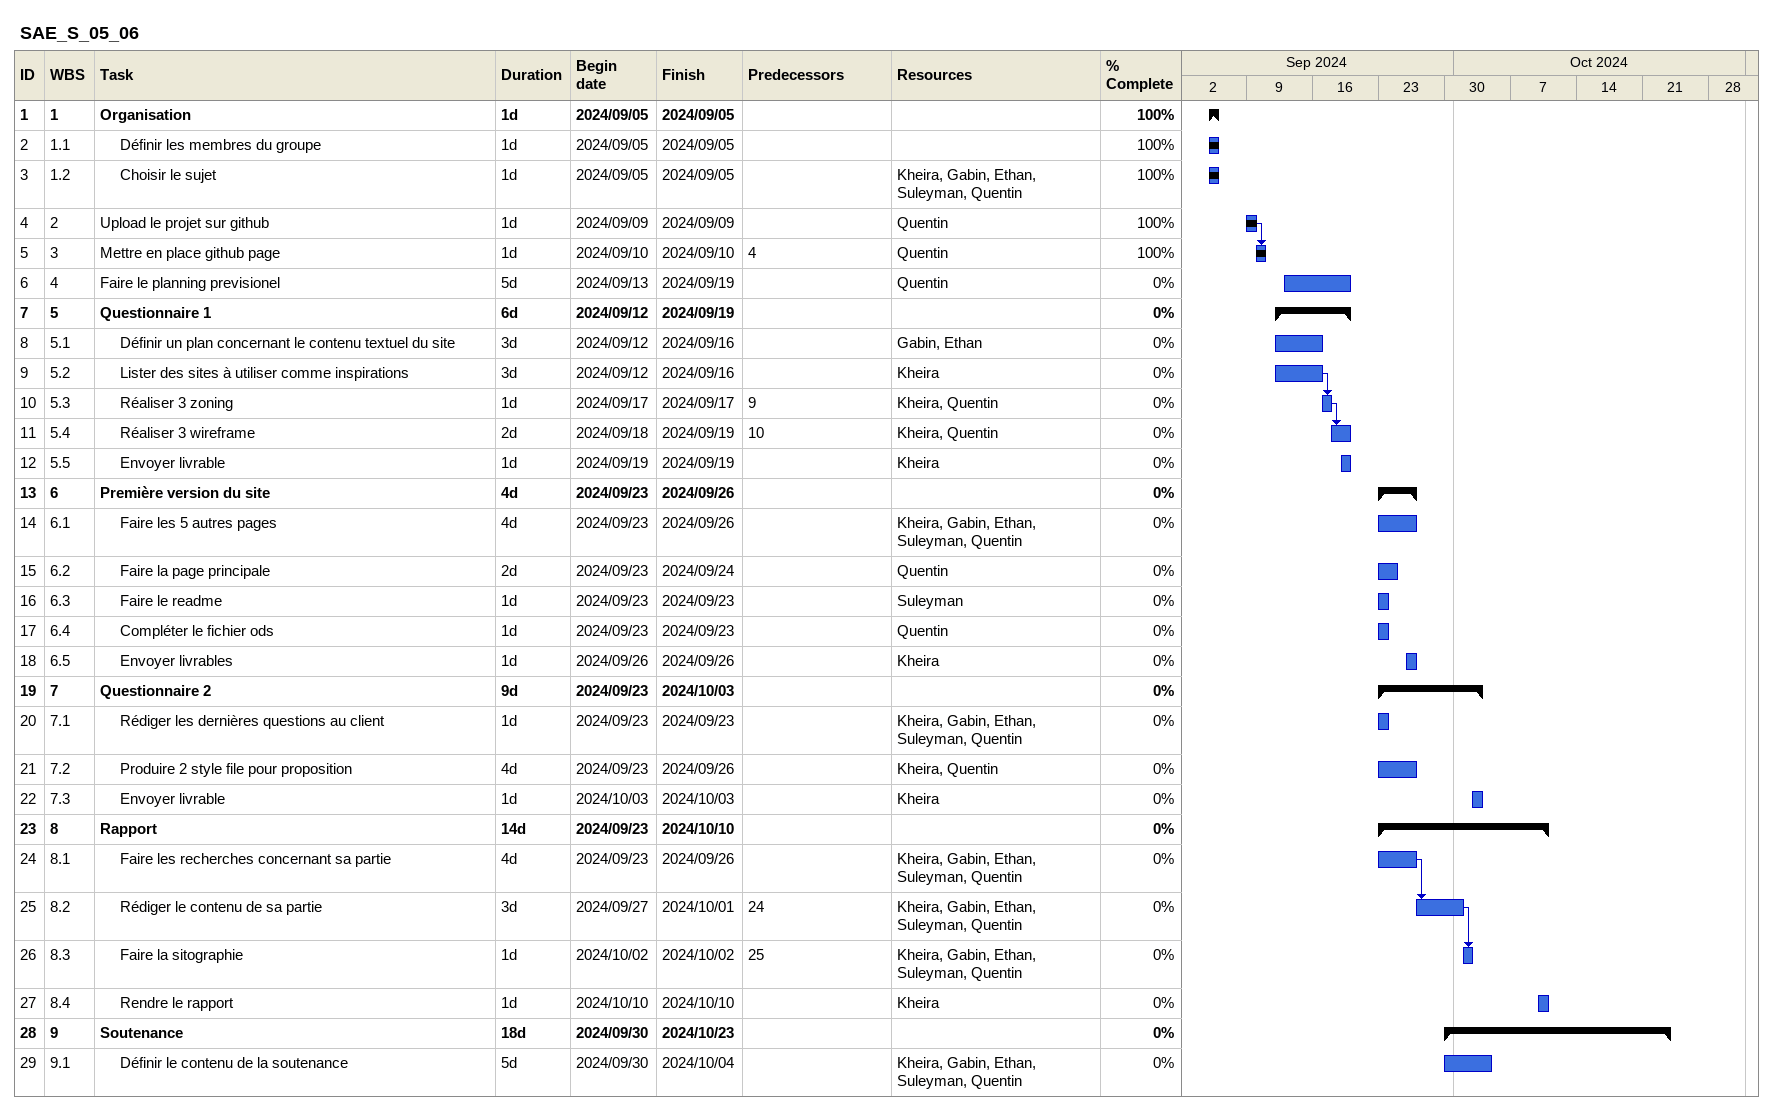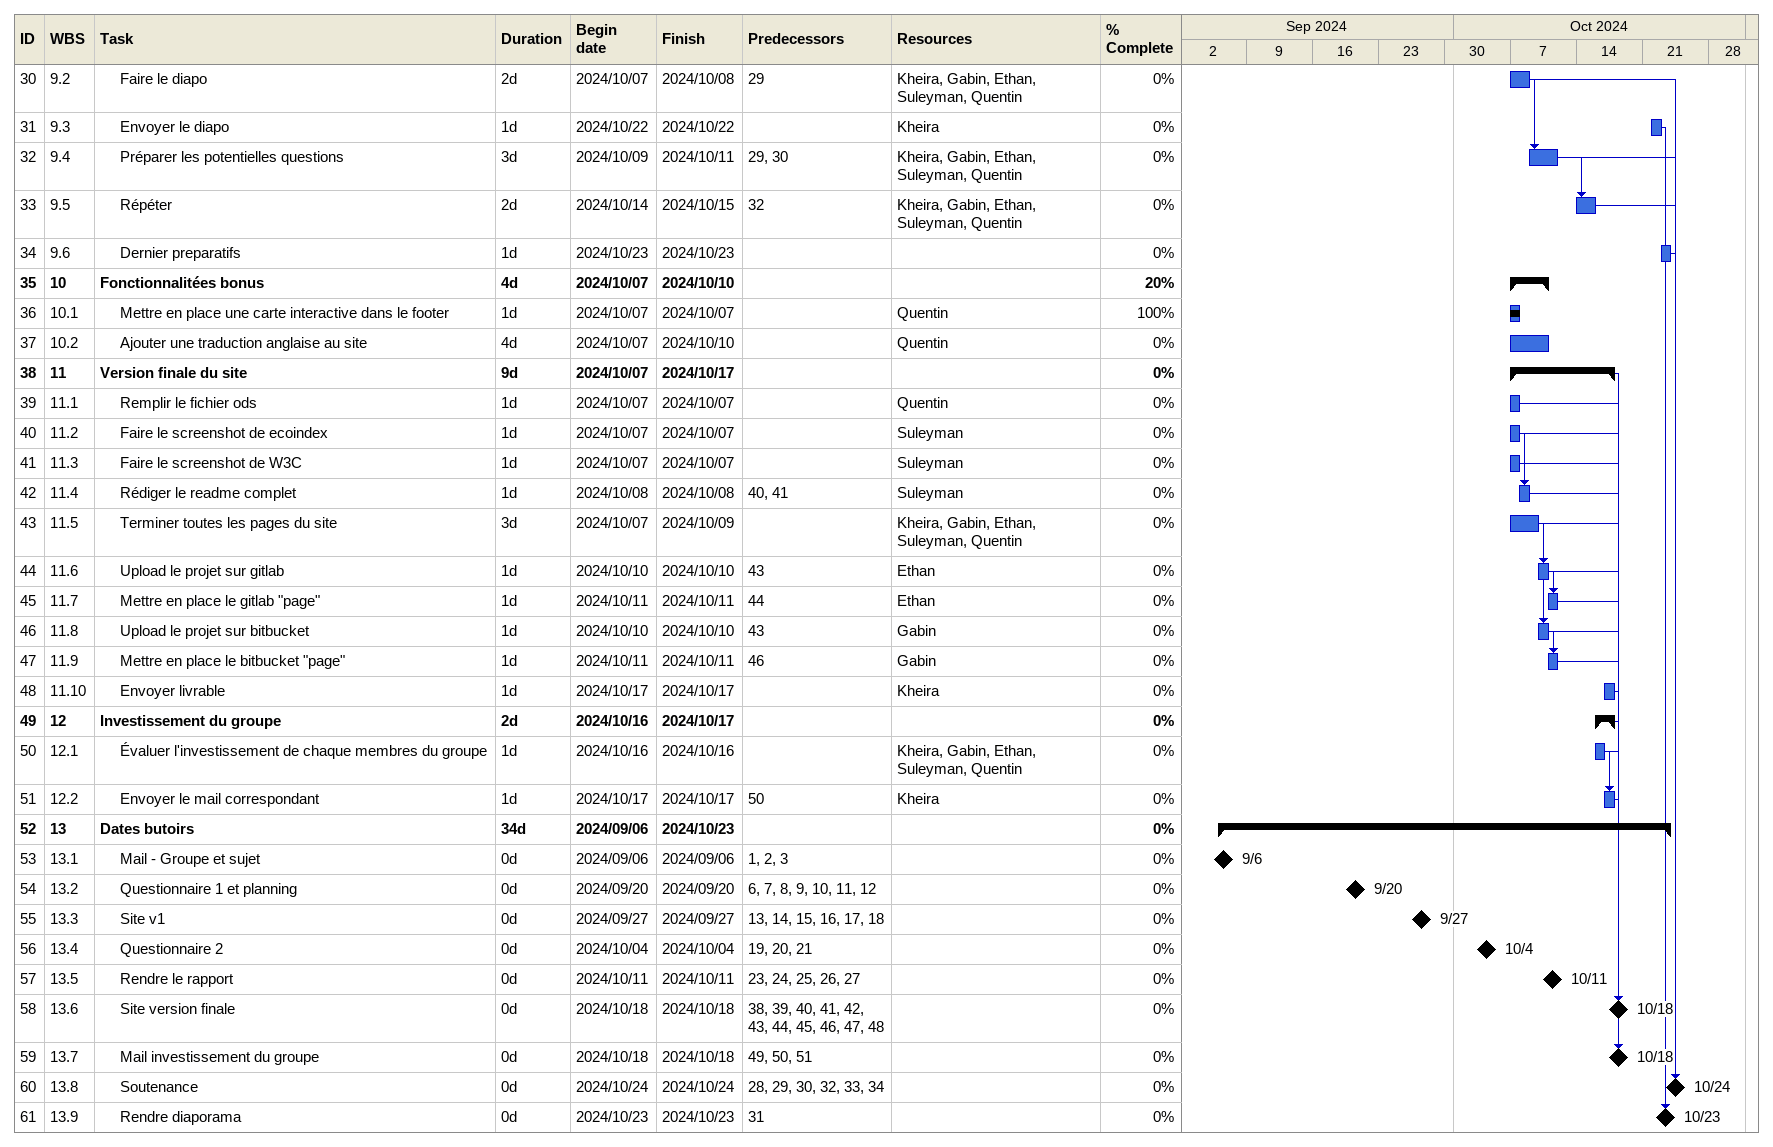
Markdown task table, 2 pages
SAE_S_05_06

| ID | WBS | Task | Duration | Start | Finish | Predecessors | Resources | % complete |
|---|---|---|---|---|---|---|---|---|
| 1 | 1 | **Organisation** | 1d | 2024-09-05 | 2024-09-05 |  |  | 100 |
| 2 | 1.1 | Définir les membres du groupe | 1d | 2024-09-05 | 2024-09-05 |  |  | 100 |
| 3 | 1.2 | Choisir le sujet | 1d | 2024-09-05 | 2024-09-05 |  | Kheira, Gabin, Ethan, Suleyman, Quentin | 100 |
| 4 | 2 | Upload le projet sur github | 1d | 2024-09-09 | 2024-09-09 |  | Quentin | 100 |
| 5 | 3 | Mettre en place github page | 1d | 2024-09-10 | 2024-09-10 | 4 | Quentin | 100 |
| 6 | 4 | Faire le planning previsionel | 5d | 2024-09-13 | 2024-09-19 |  | Quentin | 0 |
| 7 | 5 | **Questionnaire 1** | 6d | 2024-09-12 | 2024-09-19 |  |  | 0 |
| 8 | 5.1 | Définir un plan concernant le contenu textuel du site | 3d | 2024-09-12 | 2024-09-16 |  | Gabin, Ethan | 0 |
| 9 | 5.2 | Lister des sites à utiliser comme inspirations | 3d | 2024-09-12 | 2024-09-16 |  | Kheira | 0 |
| 10 | 5.3 | Réaliser 3 zoning | 1d | 2024-09-17 | 2024-09-17 | 9 | Kheira, Quentin | 0 |
| 11 | 5.4 | Réaliser 3 wireframe | 2d | 2024-09-18 | 2024-09-19 | 10 | Kheira, Quentin | 0 |
| 12 | 5.5 | Envoyer livrable | 1d | 2024-09-19 | 2024-09-19 |  | Kheira | 0 |
| 13 | 6 | **Première version du site** | 4d | 2024-09-23 | 2024-09-26 |  |  | 0 |
| 14 | 6.1 | Faire les 5 autres pages | 4d | 2024-09-23 | 2024-09-26 |  | Kheira, Gabin, Ethan, Suleyman, Quentin | 0 |
| 15 | 6.2 | Faire la page principale | 2d | 2024-09-23 | 2024-09-24 |  | Quentin | 0 |
| 16 | 6.3 | Faire le readme | 1d | 2024-09-23 | 2024-09-23 |  | Suleyman | 0 |
| 17 | 6.4 | Compléter le fichier ods | 1d | 2024-09-23 | 2024-09-23 |  | Quentin | 0 |
| 18 | 6.5 | Envoyer livrables | 1d | 2024-09-26 | 2024-09-26 |  | Kheira | 0 |
| 19 | 7 | **Questionnaire 2** | 9d | 2024-09-23 | 2024-10-03 |  |  | 0 |
| 20 | 7.1 | Rédiger les dernières questions au client | 1d | 2024-09-23 | 2024-09-23 |  | Kheira, Gabin, Ethan, Suleyman, Quentin | 0 |
| 21 | 7.2 | Produire 2 style file pour proposition | 4d | 2024-09-23 | 2024-09-26 |  | Kheira, Quentin | 0 |
| 22 | 7.3 | Envoyer livrable | 1d | 2024-10-03 | 2024-10-03 |  | Kheira | 0 |
| 23 | 8 | **Rapport** | 14d | 2024-09-23 | 2024-10-10 |  |  | 0 |
| 24 | 8.1 | Faire les recherches concernant sa partie | 4d | 2024-09-23 | 2024-09-26 |  | Kheira, Gabin, Ethan, Suleyman, Quentin | 0 |
| 25 | 8.2 | Rédiger le contenu de sa partie | 3d | 2024-09-27 | 2024-10-01 | 24 | Kheira, Gabin, Ethan, Suleyman, Quentin | 0 |
| 26 | 8.3 | Faire la sitographie | 1d | 2024-10-02 | 2024-10-02 | 25 | Kheira, Gabin, Ethan, Suleyman, Quentin | 0 |
| 27 | 8.4 | Rendre le rapport | 1d | 2024-10-10 | 2024-10-10 |  | Kheira | 0 |
| 28 | 9 | **Soutenance** | 18d | 2024-09-30 | 2024-10-23 |  |  | 0 |
| 29 | 9.1 | Définir le contenu de la soutenance | 5d | 2024-09-30 | 2024-10-04 |  | Kheira, Gabin, Ethan, Suleyman, Quentin | 0 |
| 30 | 9.2 | Faire le diapo | 2d | 2024-10-07 | 2024-10-08 | 29 | Kheira, Gabin, Ethan, Suleyman, Quentin | 0 |
| 31 | 9.3 | Envoyer le diapo | 1d | 2024-10-22 | 2024-10-22 |  | Kheira | 0 |
| 32 | 9.4 | Préparer les potentielles questions | 3d | 2024-10-09 | 2024-10-11 | 29, 30 | Kheira, Gabin, Ethan, Suleyman, Quentin | 0 |
| 33 | 9.5 | Répéter | 2d | 2024-10-14 | 2024-10-15 | 32 | Kheira, Gabin, Ethan, Suleyman, Quentin | 0 |
| 34 | 9.6 | Dernier preparatifs | 1d | 2024-10-23 | 2024-10-23 |  |  | 0 |
| 35 | 10 | **Fonctionnalitées bonus** | 4d | 2024-10-07 | 2024-10-10 |  |  | 20 |
| 36 | 10.1 | Mettre en place une carte interactive dans le footer | 1d | 2024-10-07 | 2024-10-07 |  | Quentin | 100 |
| 37 | 10.2 | Ajouter une traduction anglaise au site | 4d | 2024-10-07 | 2024-10-10 |  | Quentin | 0 |
| 38 | 11 | **Version finale du site** | 9d | 2024-10-07 | 2024-10-17 |  |  | 0 |
| 39 | 11.1 | Remplir le fichier ods | 1d | 2024-10-07 | 2024-10-07 |  | Quentin | 0 |
| 40 | 11.2 | Faire le screenshot de ecoindex | 1d | 2024-10-07 | 2024-10-07 |  | Suleyman | 0 |
| 41 | 11.3 | Faire le screenshot de W3C | 1d | 2024-10-07 | 2024-10-07 |  | Suleyman | 0 |
| 42 | 11.4 | Rédiger le readme complet | 1d | 2024-10-08 | 2024-10-08 | 40, 41 | Suleyman | 0 |
| 43 | 11.5 | Terminer toutes les pages du site | 3d | 2024-10-07 | 2024-10-09 |  | Kheira, Gabin, Ethan, Suleyman, Quentin | 0 |
| 44 | 11.6 | Upload le projet sur gitlab | 1d | 2024-10-10 | 2024-10-10 | 43 | Ethan | 0 |
| 45 | 11.7 | Mettre en place le gitlab "page" | 1d | 2024-10-11 | 2024-10-11 | 44 | Ethan | 0 |
| 46 | 11.8 | Upload le projet sur bitbucket | 1d | 2024-10-10 | 2024-10-10 | 43 | Gabin | 0 |
| 47 | 11.9 | Mettre en place le bitbucket "page" | 1d | 2024-10-11 | 2024-10-11 | 46 | Gabin | 0 |
| 48 | 11.10 | Envoyer livrable | 1d | 2024-10-17 | 2024-10-17 |  | Kheira | 0 |
| 49 | 12 | **Investissement du groupe** | 2d | 2024-10-16 | 2024-10-17 |  |  | 0 |
| 50 | 12.1 | Évaluer l'investissement de chaque membres du groupe | 1d | 2024-10-16 | 2024-10-16 |  | Kheira, Gabin, Ethan, Suleyman, Quentin | 0 |
| 51 | 12.2 | Envoyer le mail correspondant | 1d | 2024-10-17 | 2024-10-17 | 50 | Kheira | 0 |
| 52 | 13 | **Dates butoirs** | 34d | 2024-09-06 | 2024-10-23 |  |  | 0 |
| 53 | 13.1 | Mail - Groupe et sujet | 0d | 2024-09-06 | 2024-09-06 | 1, 2, 3 |  | 0 |
| 54 | 13.2 | Questionnaire 1 et planning | 0d | 2024-09-20 | 2024-09-20 | 6, 7, 8, 9, 10, 11, 12 |  | 0 |
| 55 | 13.3 | Site v1 | 0d | 2024-09-27 | 2024-09-27 | 13, 14, 15, 16, 17, 18 |  | 0 |
| 56 | 13.4 | Questionnaire 2 | 0d | 2024-10-04 | 2024-10-04 | 19, 20, 21 |  | 0 |
| 57 | 13.5 | Rendre le rapport | 0d | 2024-10-11 | 2024-10-11 | 23, 24, 25, 26, 27 |  | 0 |
| 58 | 13.6 | Site version finale | 0d | 2024-10-18 | 2024-10-18 | 38, 39, 40, 41, 42, 43, 44, 45, 46, 47, 48 |  | 0 |
| 59 | 13.7 | Mail investissement du groupe | 0d | 2024-10-18 | 2024-10-18 | 49, 50, 51 |  | 0 |
| 60 | 13.8 | Soutenance | 0d | 2024-10-24 | 2024-10-24 | 28, 29, 30, 32, 33, 34 |  | 0 |
| 61 | 13.9 | Rendre diaporama | 0d | 2024-10-23 | 2024-10-23 | 31 |  | 0 |
